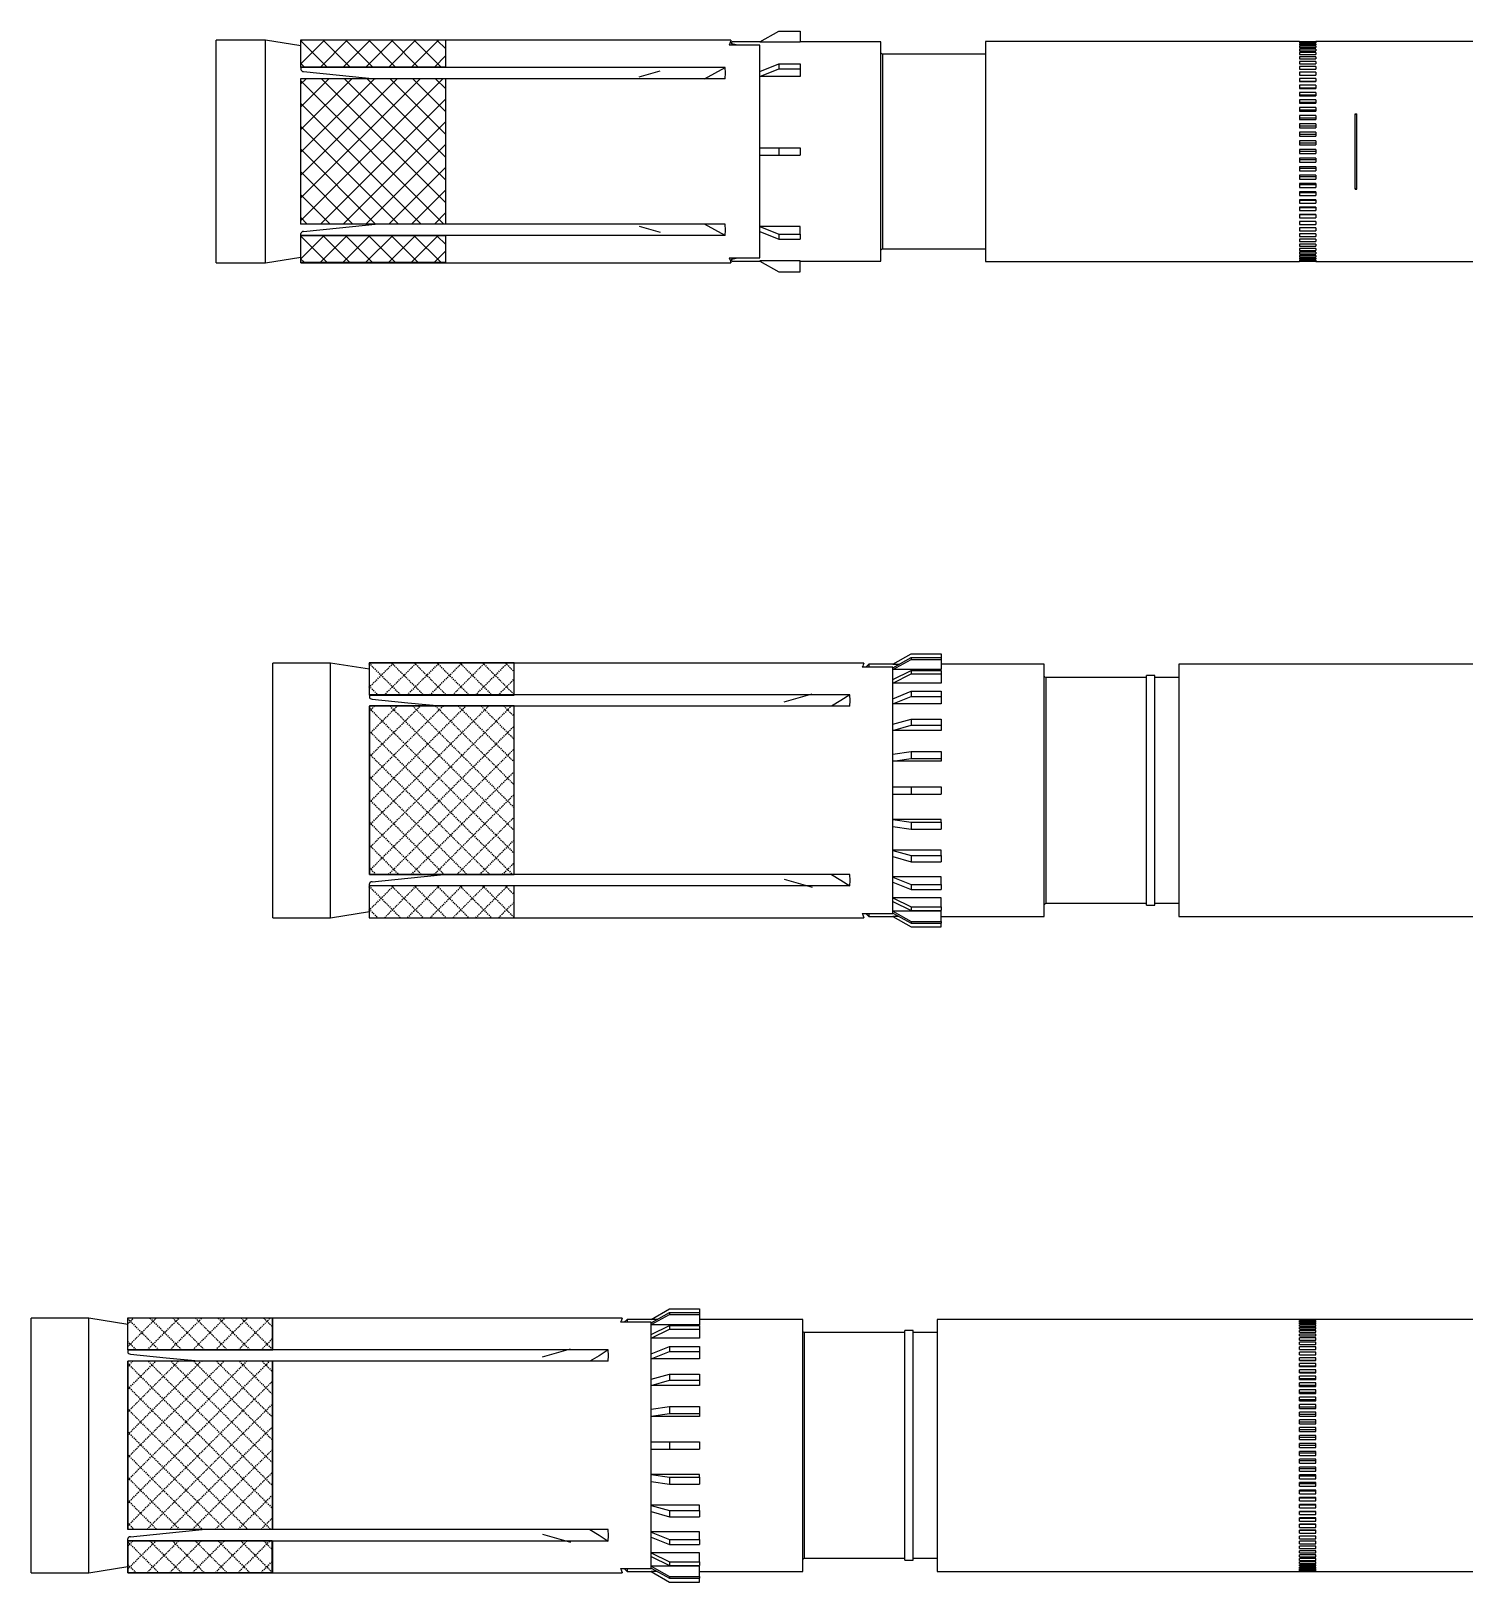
# Model space of a CAD drawing. Header units: millimetres. Extents: x 296 to 4896, y 152 to 3333.
# Drawn here: x 2071.2 to 2249.3, y 1318.7 to 1511.2 of the extents above; entities that cross this region are included whole.
import ezdxf

# ---------------------------------------------------------------- set-up
doc = ezdxf.new("R2010")
doc.units = ezdxf.units.MM
doc.linetypes.add('DASHED', pattern=[0.25, 0.15625, -0.09375])
doc.layers.add('1', color=1, linetype='DASHED')
doc.layers.add('160', color=7, linetype='Continuous')

# ---------------------------------------------------------------- blocks, each defined once
blk = doc.blocks.new('*X159')
at = {"layer": '160', "color": 0, "linetype": 'ByBlock'}
for p, q in [((151.16, 193.88), (154.13, 196.83)), ((151.16, 196.7), (151.3, 196.83)), ((151.16, 196.81), (154.47, 193.5)), ((153.62, 193.5), (156.96, 196.83)), ((153.97, 196.83), (157.3, 193.5)), ((156.45, 193.5), (159.79, 196.83)), ((156.8, 196.83), (160.12, 193.5)), ((159.28, 193.5), (162.62, 196.83)), ((159.62, 196.83), (162.95, 193.5)), ((162.11, 193.5), (165.45, 196.83)), ((162.45, 196.83), (165.78, 193.5)), ((164.94, 193.5), (168.28, 196.83)), ((165.28, 196.83), (168.61, 193.5)), ((168.1, 196.83), (169.18, 195.75)), ((167.77, 193.5), (169.18, 194.92)), ((151.16, 193.98), (151.64, 193.5))]:
    blk.add_line(p, q, dxfattribs=at)
blk = doc.blocks.new('*X160')
at = {"layer": '160', "color": 0, "linetype": 'ByBlock'}
for p, q in [((151.16, 174.4), (168.83, 192.04)), ((151.16, 177.23), (166, 192.04)), ((151.16, 180.05), (163.17, 192.04)), ((151.16, 182.88), (160.34, 192.04)), ((151.16, 185.71), (157.51, 192.04)), ((151.16, 188.53), (154.68, 192.04)), ((151.16, 191.36), (151.85, 192.04)), ((151.16, 191.84), (168.96, 174.02)), ((153.78, 192.04), (169.18, 176.63)), ((156.61, 192.04), (169.18, 179.46)), ((159.44, 192.04), (169.18, 182.29)), ((162.27, 192.04), (169.18, 185.12)), ((165.09, 192.04), (169.18, 187.95)), ((167.92, 192.04), (169.18, 190.78)), ((151.16, 189.01), (166.13, 174.02)), ((153.62, 174.02), (169.18, 189.57)), ((156.45, 174.02), (169.18, 186.75)), ((151.16, 186.18), (163.3, 174.02)), ((151.16, 183.35), (160.48, 174.02)), ((159.28, 174.02), (169.18, 183.92)), ((162.11, 174.02), (169.18, 181.09)), ((151.16, 180.52), (157.65, 174.02)), ((151.16, 177.69), (154.82, 174.02)), ((164.94, 174.02), (169.18, 178.26)), ((167.77, 174.02), (169.18, 175.44)), ((151.16, 174.86), (152, 174.02))]:
    blk.add_line(p, q, dxfattribs=at)
blk = doc.blocks.new('*X161')
at = {"layer": '160', "color": 0, "linetype": 'ByBlock'}
for p, q in [((151.16, 169.66), (154.07, 172.57)), ((151.16, 172.49), (151.24, 172.57)), ((151.16, 172.54), (154.42, 169.29)), ((153.62, 169.29), (156.9, 172.57)), ((153.97, 172.57), (157.25, 169.29)), ((156.45, 169.29), (159.73, 172.57)), ((156.8, 172.57), (160.07, 169.29)), ((159.28, 169.29), (162.56, 172.57)), ((159.62, 172.57), (162.9, 169.29)), ((162.11, 169.29), (165.39, 172.57)), ((162.45, 172.57), (165.73, 169.29)), ((164.94, 169.29), (168.22, 172.57)), ((165.28, 172.57), (168.56, 169.29)), ((168.1, 172.57), (169.18, 171.49)), ((151.16, 169.71), (151.59, 169.29)), ((167.77, 169.29), (169.18, 170.7))]:
    blk.add_line(p, q, dxfattribs=at)
blk = doc.blocks.new('HSL-3-B M20-60')
at = {"layer": '1', "color": 3, "linetype": 'Continuous'}
for p, q in [((-194.39, 13.8), (-200.5, 13.8)), ((-200.5, -13.8), (-200.5, 13.8)), ((-190, 13.1), (-194.39, 13.8)), ((-194.39, -13.8), (-194.39, 13.8)), ((-171.99, 13.8), (-190, 13.8)), ((-190, 10.44), (-190, 13.8)), ((-136.6, 13.8), (-172.01, 13.8)), ((-133, 13.6), (-136.5, 13.6)), ((-136.5, 13.37), (-136.5, 13.6)), ((-133, 13.6), (-130.66, 14.95)), ((-133, 13.6), (-133, 13.59)), ((-128, 13.59), (-133, 13.59)), ((-130.66, 14.95), (-128, 14.95)), ((-128, 14.95), (-128, 13.59)), ((-118, 13.6), (-128, 13.6)), ((-118, -13.6), (-118, 13.6)), ((-66, 13.65), (-105, 13.65)), ((-105, 13.65), (-105, -13.65)), ((-66, 13.65), (-64, 13.65)), ((-66, 13.63), (-66, 13.59)), ((-64, 13.63), (-66, 13.63)), ((-66, 13.59), (-64, 13.59)), ((-66, 13.52), (-66, 13.44)), ((-64, 13.52), (-66, 13.52)), ((-4, 13.65), (-64, 13.65)), ((-64, 13.63), (-64, 13.59)), ((-64, 13.52), (-64, 13.44)), ((-133, 13.21), (-136.81, 13.21)), ((-136.5, 13.37), (-136.5, 13.21)), ((-133, -13.21), (-133, 13.21)), ((-105, 12.1), (-117.8, 12.1)), ((-66, 13.44), (-64, 13.44)), ((-66, 13.33), (-66, 13.21)), ((-64, 13.33), (-66, 13.33)), ((-66, 13.21), (-64, 13.21)), ((-64, 13.06), (-66, 13.06)), ((-66, 13.06), (-66, 12.9)), ((-66, 12.9), (-64, 12.9)), ((-64, 12.7), (-66, 12.7)), ((-66, 12.7), (-66, 12.51)), ((-66, 12.51), (-64, 12.51)), ((-64, 12.27), (-66, 12.27)), ((-66, 12.27), (-66, 12.05)), ((-66, 12.05), (-64, 12.05)), ((-64, 11.77), (-66, 11.77)), ((-66, 11.77), (-66, 11.51)), ((-64, 13.33), (-64, 13.21)), ((-64, 13.06), (-64, 12.9)), ((-64, 12.7), (-64, 12.51)), ((-64, 12.27), (-64, 12.05)), ((-64, 11.77), (-64, 11.51)), ((-190, 10.44), (-190, 10.19)), ((-172, 10.44), (-190, 10.44)), ((-137.34, 10.44), (-172, 10.44)), ((-133, 9.93), (-130.66, 10.89)), ((-133, 9.3), (-130.66, 10.25)), ((-130.66, 10.89), (-128, 10.89)), ((-130.66, 10.89), (-130.66, 10.25)), ((-130.66, 10.25), (-128, 10.25)), ((-128, 10.89), (-128, 10.25)), ((-128, 10.25), (-128, 9.29)), ((-66, 11.51), (-64, 11.51)), ((-64, 11.19), (-66, 11.19)), ((-66, 11.19), (-66, 10.9)), ((-66, 10.9), (-64, 10.9)), ((-66, 10.54), (-66, 10.22)), ((-64, 10.54), (-66, 10.54)), ((-66, 10.22), (-64, 10.22)), ((-66, 9.83), (-66, 9.48)), ((-64, 9.83), (-66, 9.83)), ((-64, 11.19), (-64, 10.9)), ((-64, 10.54), (-64, 10.22)), ((-64, 9.83), (-64, 9.48)), ((-172, 9.03), (-190, 9.03)), ((-190, -9.03), (-190, 9.03)), ((-137.34, 9.03), (-172, 9.03)), ((-128, 9.29), (-133, 9.29)), ((-66, 9.48), (-64, 9.48)), ((-66, 9.05), (-66, 8.68)), ((-64, 9.05), (-66, 9.05)), ((-64, 8.7), (-66, 8.7)), ((-66, 8.68), (-64, 8.68)), ((-66, 8.22), (-66, 7.82)), ((-64, 8.22), (-66, 8.22)), ((-64, 7.88), (-66, 7.88)), ((-66, 7.82), (-64, 7.82)), ((-64, 9.05), (-64, 8.68)), ((-64, 8.22), (-64, 7.82)), ((-64, 7.34), (-66, 7.34)), ((-66, 7.34), (-66, 6.92)), ((-64, 7), (-66, 7)), ((-66, 6.92), (-64, 6.92)), ((-66, 6.42), (-66, 5.98)), ((-64, 6.42), (-66, 6.42)), ((-64, 6.08), (-66, 6.08)), ((-66, 5.98), (-64, 5.98)), ((-64, 7.34), (-64, 6.92)), ((-64, 6.42), (-64, 5.98)), ((-66, 5.45), (-66, 4.99)), ((-64, 5.45), (-66, 5.45)), ((-64, 5.13), (-66, 5.13)), ((-66, 4.99), (-64, 4.99)), ((-66, 4.45), (-66, 3.98)), ((-64, 4.45), (-66, 4.45)), ((-64, 4.14), (-66, 4.14)), ((-66, 3.98), (-64, 3.98)), ((-64, 5.45), (-64, 4.99)), ((-64, 4.45), (-64, 3.98)), ((-59.1, -4.67), (-59.1, 4.67)), ((-59.1, 4.67), (-58.9, 4.67)), ((-58.9, -4.67), (-58.9, 4.67)), ((-64, 3.43), (-66, 3.43)), ((-66, 3.43), (-66, 2.95)), ((-64, 3.13), (-66, 3.13)), ((-66, 2.95), (-64, 2.95)), ((-64, 2.38), (-66, 2.38)), ((-66, 2.38), (-66, 1.89)), ((-64, 2.1), (-66, 2.1)), ((-64, 3.43), (-64, 2.95)), ((-64, 2.38), (-64, 1.89)), ((-133, 0.45), (-130.66, 0.45)), ((-130.66, 0.45), (-128, 0.45)), ((-130.66, 0.45), (-130.66, -0.45)), ((-128, 0.45), (-128, -0.45)), ((-66, 1.89), (-64, 1.89)), ((-66, 1.32), (-66, 0.82)), ((-64, 1.32), (-66, 1.32)), ((-64, 1.05), (-66, 1.05)), ((-66, 0.82), (-64, 0.82)), ((-66, 0.25), (-66, -0.25)), ((-64, 0.25), (-66, 0.25)), ((-64, 0), (-66, 0)), ((-64, 1.32), (-64, 0.82)), ((-64, 0.25), (-64, -0.25)), ((-133, -0.45), (-130.66, -0.45)), ((-130.66, -0.45), (-128, -0.45)), ((-66, -0.25), (-64, -0.25)), ((-66, -0.82), (-66, -1.32)), ((-64, -0.82), (-66, -0.82)), ((-64, -1.05), (-66, -1.05)), ((-66, -1.32), (-64, -1.32)), ((-66, -1.89), (-66, -2.38)), ((-64, -1.89), (-66, -1.89)), ((-64, -0.82), (-64, -1.32)), ((-64, -1.89), (-64, -2.38)), ((-64, -2.1), (-66, -2.1)), ((-66, -2.38), (-64, -2.38)), ((-64, -2.95), (-66, -2.95)), ((-66, -2.95), (-66, -3.43)), ((-64, -3.13), (-66, -3.13)), ((-66, -3.43), (-64, -3.43)), ((-64, -2.95), (-64, -3.43)), ((-66, -3.98), (-66, -4.45)), ((-64, -3.98), (-66, -3.98)), ((-64, -4.14), (-66, -4.14)), ((-66, -4.45), (-64, -4.45)), ((-64, -4.99), (-66, -4.99)), ((-66, -4.99), (-66, -5.45)), ((-64, -5.13), (-66, -5.13)), ((-66, -5.45), (-64, -5.45)), ((-64, -3.98), (-64, -4.45)), ((-64, -4.99), (-64, -5.45)), ((-59.1, -4.67), (-58.9, -4.67)), ((-64, -5.98), (-66, -5.98)), ((-66, -5.98), (-66, -6.42)), ((-64, -6.08), (-66, -6.08)), ((-66, -6.42), (-64, -6.42)), ((-66, -6.92), (-66, -7.34)), ((-64, -6.92), (-66, -6.92)), ((-64, -7), (-66, -7)), ((-66, -7.34), (-64, -7.34)), ((-64, -5.98), (-64, -6.42)), ((-64, -6.92), (-64, -7.34)), ((-172, -9.03), (-190, -9.03)), ((-137.34, -9.03), (-172, -9.03)), ((-128, -9.29), (-133, -9.29)), ((-133, -9.3), (-130.66, -10.25)), ((-128, -10.25), (-128, -9.29)), ((-64, -7.82), (-66, -7.82)), ((-66, -7.82), (-66, -8.22)), ((-64, -7.88), (-66, -7.88)), ((-66, -8.22), (-64, -8.22)), ((-66, -8.68), (-66, -9.05)), ((-64, -8.68), (-66, -8.68)), ((-64, -8.7), (-66, -8.7)), ((-66, -9.05), (-64, -9.05)), ((-64, -9.48), (-66, -9.48)), ((-66, -9.48), (-66, -9.83)), ((-64, -7.82), (-64, -8.22)), ((-64, -8.68), (-64, -9.05)), ((-64, -9.48), (-64, -9.83)), ((-190, -10.44), (-190, -10.19)), ((-172, -10.44), (-190, -10.44)), ((-190, -13.8), (-190, -10.44)), ((-137.34, -10.44), (-172, -10.44)), ((-133, -9.93), (-130.66, -10.89)), ((-130.66, -10.25), (-130.66, -10.89)), ((-130.66, -10.25), (-128, -10.25)), ((-130.66, -10.89), (-128, -10.89)), ((-128, -10.25), (-128, -10.89)), ((-66, -9.83), (-64, -9.83)), ((-66, -10.22), (-66, -10.54)), ((-64, -10.22), (-66, -10.22)), ((-66, -10.54), (-64, -10.54)), ((-64, -10.9), (-66, -10.9)), ((-66, -10.9), (-66, -11.19)), ((-66, -11.19), (-64, -11.19)), ((-64, -11.51), (-66, -11.51)), ((-66, -11.51), (-66, -11.77)), ((-64, -10.22), (-64, -10.54)), ((-64, -10.9), (-64, -11.19)), ((-64, -11.51), (-64, -11.77)), ((-194.39, -13.8), (-190, -13.1)), ((-136.81, -13.21), (-133, -13.21)), ((-136.5, -13.21), (-136.5, -13.37)), ((-136.5, -13.6), (-136.5, -13.37)), ((-117.8, -12.1), (-105, -12.1)), ((-66, -11.77), (-64, -11.77)), ((-66, -12.05), (-66, -12.27)), ((-64, -12.05), (-66, -12.05)), ((-66, -12.27), (-64, -12.27)), ((-66, -12.51), (-66, -12.7)), ((-64, -12.51), (-66, -12.51)), ((-66, -12.7), (-64, -12.7)), ((-66, -12.9), (-66, -13.06)), ((-64, -12.9), (-66, -12.9)), ((-66, -13.06), (-64, -13.06)), ((-64, -13.21), (-66, -13.21)), ((-66, -13.21), (-66, -13.33)), ((-66, -13.33), (-64, -13.33)), ((-66, -13.44), (-66, -13.52)), ((-64, -13.44), (-66, -13.44)), ((-64, -12.05), (-64, -12.27)), ((-64, -12.51), (-64, -12.7)), ((-64, -12.9), (-64, -13.06)), ((-64, -13.21), (-64, -13.33)), ((-64, -13.44), (-64, -13.52)), ((-200.5, -13.8), (-194.39, -13.8)), ((-190, -13.8), (-171.99, -13.8)), ((-172.01, -13.8), (-136.6, -13.8)), ((-136.5, -13.6), (-133, -13.6)), ((-133, -13.6), (-133, -13.59)), ((-128, -13.59), (-133, -13.59)), ((-133, -13.6), (-130.66, -14.95)), ((-130.66, -14.95), (-128, -14.95)), ((-128, -14.95), (-128, -13.59)), ((-128, -13.6), (-118, -13.6)), ((-105, -13.65), (-66, -13.65)), ((-66, -13.52), (-64, -13.52)), ((-64, -13.59), (-66, -13.59)), ((-66, -13.59), (-66, -13.63)), ((-66, -13.63), (-64, -13.63)), ((-64, -13.65), (-66, -13.65)), ((-64, -13.59), (-64, -13.63)), ((-64, -13.65), (-4, -13.65))]:
    blk.add_line(p, q, dxfattribs=at)
at = {"layer": '1', "color": 1, "linetype": 'Continuous'}
for p, q in [((-172, 10.44), (-172, 13.8)), ((-117.8, 12.1), (-117.8, -12.1)), ((-172, -9.03), (-172, 9.03)), ((-172, -13.8), (-172, -10.44))]:
    blk.add_line(p, q, dxfattribs=at)
at = {"layer": '1', "color": 30, "linetype": 'Continuous'}
for p, q in [((-148, 9.25), (-145.4, 10)), ((-148, -9.25), (-145.4, -10))]:
    blk.add_line(p, q, dxfattribs=at)
at = {"layer": '1', "color": 3, "linetype": 'Continuous'}
for points in [[(-136.6, 13.8, 0), (-136.61, 13.78, 0), (-136.62, 13.73, 0), (-136.65, 13.65, 0), (-136.7, 13.54, 0), (-136.75, 13.39, 0), (-136.81, 13.21, 0)], [(-66, 13.65, 0), (-66, 13.65, 0), (-66, 13.65, 0)], [(-64, 13.65, 0), (-64, 13.65, 0), (-64, 13.65, 0)], [(-135.76, 13.21, 0), (-136.13, 13.29, 0), (-136.5, 13.37, 0)], [(-190, 10.19, 0), (-189.97, 10.09, 0), (-189.9, 10.01, 0), (-189.79, 9.94, 0), (-189.66, 9.91, 0)], [(-189.66, 9.91, 0), (-185.22, 9.47, 0), (-180.78, 9.03, 0)], [(-139.9, 9.03, 0), (-138.61, 9.72, 0), (-137.34, 10.44, 0)], [(-137.34, 9.03, 0), (-137.3, 9.76, 0), (-137.34, 10.44, 0)], [(-59.1, 4.67, 0), (-59.1, 4.67, 0), (-59.1, 4.66, 0), (-59.1, 4.66, 0), (-59.09, 4.66, 0), (-59.09, 4.65, 0), (-59.08, 4.65, 0), (-59.08, 4.65, 0), (-59.07, 4.64, 0), (-59.06, 4.64, 0), (-59.06, 4.64, 0), (-59.05, 4.64, 0), (-59.04, 4.64, 0), (-59.03, 4.64, 0), (-59.02, 4.64, 0), (-59.01, 4.63, 0), (-59, 4.63, 0), (-58.99, 4.63, 0), (-58.98, 4.64, 0), (-58.97, 4.64, 0), (-58.96, 4.64, 0), (-58.95, 4.64, 0), (-58.94, 4.64, 0), (-58.94, 4.64, 0), (-58.93, 4.64, 0), (-58.92, 4.65, 0), (-58.92, 4.65, 0), (-58.91, 4.65, 0), (-58.91, 4.66, 0), (-58.9, 4.66, 0), (-58.9, 4.66, 0), (-58.9, 4.67, 0), (-58.9, 4.67, 0)], [(-58.9, -4.67, 0), (-58.9, -4.67, 0), (-58.9, -4.66, 0), (-58.9, -4.66, 0), (-58.91, -4.66, 0), (-58.91, -4.65, 0), (-58.92, -4.65, 0), (-58.92, -4.65, 0), (-58.93, -4.64, 0), (-58.94, -4.64, 0), (-58.94, -4.64, 0), (-58.95, -4.64, 0), (-58.96, -4.64, 0), (-58.97, -4.64, 0), (-58.98, -4.64, 0), (-58.99, -4.63, 0), (-59, -4.63, 0), (-59.01, -4.63, 0), (-59.02, -4.64, 0), (-59.03, -4.64, 0), (-59.04, -4.64, 0), (-59.05, -4.64, 0), (-59.06, -4.64, 0), (-59.06, -4.64, 0), (-59.07, -4.64, 0), (-59.08, -4.65, 0), (-59.08, -4.65, 0), (-59.09, -4.65, 0), (-59.09, -4.66, 0), (-59.1, -4.66, 0), (-59.1, -4.66, 0), (-59.1, -4.67, 0), (-59.1, -4.67, 0)], [(-189.66, -9.91, 0), (-185.22, -9.47, 0), (-180.78, -9.03, 0)], [(-137.34, -10.44, 0), (-138.61, -9.72, 0), (-139.9, -9.03, 0)], [(-137.34, -10.44, 0), (-137.3, -9.76, 0), (-137.34, -9.03, 0)], [(-189.66, -9.91, 0), (-189.79, -9.94, 0), (-189.9, -10.01, 0), (-189.97, -10.09, 0), (-190, -10.19, 0)], [(-136.81, -13.21, 0), (-136.72, -13.47, 0), (-136.65, -13.65, 0), (-136.61, -13.76, 0), (-136.6, -13.8, 0)], [(-136.5, -13.37, 0), (-136.13, -13.29, 0), (-135.76, -13.21, 0)], [(-66, -13.65, 0), (-66, -13.65, 0), (-66, -13.65, 0)], [(-64, -13.65, 0), (-64, -13.65, 0), (-64, -13.65, 0)]]:
    blk.add_polyline3d(points, dxfattribs=at)
at = {"layer": '1', "color": 3, "linetype": 'Continuous', "extrusion": (0, 0, -1)}
for centre, start, end in [((117.8, 12.3), 270, 0), ((117.8, -12.3), 0, 90)]:
    blk.add_arc(centre, 0.2, start, end, dxfattribs=at)
at = {"layer": '160', "color": 6, "linetype": 'Continuous'}
for p, q in [((-172.02, 13.82), (-190.04, 13.82)), ((-190.04, 13.82), (-190.04, 10.49)), ((-172.02, 10.49), (-172.02, 13.82)), ((-190.04, 10.49), (-172.02, 10.49)), ((-172.02, 9.03), (-190.04, 9.03)), ((-190.04, 9.03), (-190.04, -8.99)), ((-172.02, -8.99), (-172.02, 9.03)), ((-190.04, -8.99), (-172.02, -8.99)), ((-172.02, -10.45), (-190.04, -10.45)), ((-190.04, -10.45), (-190.04, -13.73)), ((-172.02, -13.73), (-172.02, -10.45)), ((-190.04, -13.73), (-172.02, -13.73))]:
    blk.add_line(p, q, dxfattribs=at)
at = {"layer": '160', "color": 2}
for name in ['*X159', '*X160', '*X161']:
    blk.add_blockref(name, (-341.2, -183.02), dxfattribs=at)
blk = doc.blocks.new('*X162')
at = {"layer": '1', "color": 0, "linetype": 'ByBlock'}
for p, q in [((148.75, 199.33), (149.01, 199.58)), ((148.75, 196.5), (151.84, 199.58)), ((148.75, 199.53), (152.72, 195.56)), ((150.64, 195.56), (154.67, 199.58)), ((151.53, 199.58), (155.55, 195.56)), ((153.47, 195.56), (157.5, 199.58)), ((154.36, 199.58), (158.37, 195.56)), ((156.3, 195.56), (160.33, 199.58)), ((157.18, 199.58), (161.2, 195.56)), ((159.13, 195.56), (163.16, 199.58)), ((160.01, 199.58), (164.03, 195.56)), ((161.96, 195.56), (165.99, 199.58)), ((162.84, 199.58), (166.76, 195.65)), ((165.66, 199.58), (166.76, 198.48)), ((148.75, 196.7), (149.89, 195.56)), ((164.79, 195.56), (166.76, 197.52))]:
    blk.add_line(p, q, dxfattribs=at)
blk = doc.blocks.new('*X163')
at = {"layer": '1', "color": 0, "linetype": 'ByBlock'}
for p, q in [((148.8, 193.55), (149.47, 194.22)), ((148.8, 190.72), (152.3, 194.22)), ((148.8, 187.89), (155.13, 194.22)), ((148.8, 185.07), (157.96, 194.22)), ((148.8, 182.24), (160.79, 194.22)), ((148.8, 179.41), (163.62, 194.22)), ((148.8, 176.59), (166.45, 194.22)), ((148.8, 193.93), (166.76, 175.95)), ((151.34, 194.22), (166.76, 178.78)), ((154.17, 194.22), (166.76, 181.61)), ((156.99, 194.22), (166.76, 184.44)), ((159.82, 194.22), (166.76, 187.27)), ((162.65, 194.22), (166.76, 190.1)), ((165.47, 194.22), (166.76, 192.93)), ((148.8, 173.76), (166.76, 191.7)), ((148.8, 191.1), (166.59, 173.29)), ((151.17, 173.29), (166.76, 188.87)), ((148.8, 188.27), (163.76, 173.29)), ((148.8, 185.44), (160.93, 173.29)), ((154, 173.29), (166.76, 186.04)), ((156.83, 173.29), (166.76, 183.21)), ((148.8, 182.61), (158.11, 173.29)), ((148.8, 179.78), (155.28, 173.29)), ((159.66, 173.29), (166.76, 180.39)), ((162.49, 173.29), (166.76, 177.56)), ((148.8, 176.95), (152.45, 173.29)), ((148.8, 174.12), (149.63, 173.29)), ((165.32, 173.29), (166.76, 174.73))]:
    blk.add_line(p, q, dxfattribs=at)
blk = doc.blocks.new('*X164')
at = {"layer": '1', "color": 0, "linetype": 'ByBlock'}
for p, q in [((148.75, 171.65), (149.01, 171.91)), ((148.75, 168.83), (151.84, 171.91)), ((148.75, 171.85), (152.67, 167.93)), ((150.69, 167.93), (154.67, 171.91)), ((151.53, 171.91), (155.5, 167.93)), ((153.52, 167.93), (157.5, 171.91)), ((154.36, 171.91), (158.33, 167.93)), ((156.35, 167.93), (160.33, 171.91)), ((157.18, 171.91), (161.15, 167.93)), ((159.18, 167.93), (163.16, 171.91)), ((160.01, 171.91), (163.98, 167.93)), ((162.01, 167.93), (165.99, 171.91)), ((162.84, 171.91), (166.76, 167.98)), ((165.66, 171.91), (166.76, 170.81)), ((164.84, 167.93), (166.76, 169.85)), ((148.75, 169.02), (149.85, 167.93))]:
    blk.add_line(p, q, dxfattribs=at)
blk = doc.blocks.new('HSL-3-B M24-30')
at = {"layer": '1', "color": 3, "linetype": 'Continuous'}
for p, q in [((-186.34, 15.8), (-193.5, 15.8)), ((-193.5, -15.8), (-193.5, 15.8)), ((-181.5, 15.03), (-186.34, 15.8)), ((-186.34, -15.8), (-186.34, 15.8)), ((-163.49, 15.8), (-181.5, 15.8)), ((-181.5, 11.86), (-181.5, 15.8)), ((-120.1, 15.8), (-163.51, 15.8)), ((-119.5, 15.65), (-119.86, 15.29)), ((-116.5, 15.65), (-119.5, 15.65)), ((-119.5, 15.65), (-119.5, 15.29)), ((-116.5, 15.65), (-114.25, 16.95)), ((-116.5, 15.23), (-114.25, 16.49)), ((-116.5, 15), (-114.25, 16.26)), ((-116.5, 15.65), (-116.5, 15.64)), ((-115.76, 15.64), (-116.5, 15.64)), ((-114.25, 16.95), (-110.5, 16.95)), ((-114.25, 16.49), (-114.25, 16.26)), ((-114.25, 16.49), (-110.5, 16.49)), ((-114.25, 16.26), (-110.5, 16.26)), ((-110.5, 16.95), (-110.5, 16.49)), ((-110.5, 16.49), (-110.5, 16.26)), ((-110.5, 16.26), (-110.5, 14.99)), ((-97.7, 15.65), (-110.5, 15.65)), ((-97.7, -15.65), (-97.7, 15.65)), ((-36, 15.65), (-81, 15.65)), ((-81, 15.65), (-81, -15.65)), ((-116.5, 15.29), (-120.32, 15.29)), ((-116.5, -15.29), (-116.5, 15.29)), ((-110.5, 14.99), (-116.5, 14.99)), ((-116.5, 13.78), (-114.25, 14.9)), ((-116.5, 13.33), (-114.25, 14.45)), ((-114.25, 14.9), (-110.5, 14.9)), ((-114.25, 14.9), (-114.25, 14.45)), ((-114.25, 14.45), (-110.5, 14.45)), ((-110.5, 14.9), (-110.5, 14.45)), ((-110.5, 14.45), (-110.5, 13.32)), ((-85, 14), (-97.5, 14)), ((-84, 14.25), (-85, 14.25)), ((-85, -14.25), (-85, 14.25)), ((-84, -14.25), (-84, 14.25)), ((-81, 14), (-84, 14)), ((-181.5, 11.86), (-181.5, 11.61)), ((-163.5, 11.86), (-181.5, 11.86)), ((-121.83, 11.86), (-163.5, 11.86)), ((-110.5, 13.32), (-116.5, 13.32)), ((-116.5, 11.38), (-114.25, 12.3)), ((-116.5, 10.75), (-114.25, 11.67)), ((-114.25, 12.3), (-114.25, 11.67)), ((-114.25, 12.3), (-110.5, 12.3)), ((-114.25, 11.67), (-110.5, 11.67)), ((-110.5, 12.3), (-110.5, 11.67)), ((-110.5, 11.67), (-110.5, 10.74)), ((-181.5, -10.44), (-181.5, 10.44)), ((-163.5, 10.44), (-181.5, 10.44)), ((-121.83, 10.44), (-163.5, 10.44)), ((-110.5, 10.74), (-116.5, 10.74)), ((-116.5, 8.21), (-114.25, 8.86)), ((-116.5, 7.44), (-114.25, 8.09)), ((-114.25, 8.86), (-110.5, 8.86)), ((-114.25, 8.86), (-114.25, 8.09)), ((-114.25, 8.09), (-110.5, 8.09)), ((-110.5, 8.86), (-110.5, 8.09)), ((-110.5, 8.09), (-110.5, 7.43)), ((-110.5, 7.43), (-116.5, 7.43)), ((-116.5, 4.49), (-114.25, 4.82)), ((-116.5, 3.62), (-114.25, 3.95)), ((-114.25, 4.82), (-114.25, 3.95)), ((-114.25, 4.82), (-110.5, 4.82)), ((-114.25, 3.95), (-110.5, 3.95)), ((-110.5, 4.82), (-110.5, 3.95)), ((-110.5, 3.95), (-110.5, 3.61)), ((-110.5, 3.61), (-116.5, 3.61)), ((-116.5, 0.45), (-114.25, 0.45)), ((-114.25, 0.45), (-114.25, -0.45)), ((-114.25, 0.45), (-110.5, 0.45)), ((-110.5, 0.45), (-110.5, -0.45)), ((-116.5, -0.45), (-114.25, -0.45)), ((-114.25, -0.45), (-110.5, -0.45)), ((-110.5, -3.61), (-116.5, -3.61)), ((-116.5, -3.62), (-114.25, -3.95)), ((-110.5, -3.95), (-110.5, -3.61)), ((-116.5, -4.49), (-114.25, -4.82)), ((-114.25, -3.95), (-114.25, -4.82)), ((-114.25, -3.95), (-110.5, -3.95)), ((-114.25, -4.82), (-110.5, -4.82)), ((-110.5, -3.95), (-110.5, -4.82)), ((-110.5, -7.43), (-116.5, -7.43)), ((-116.5, -7.44), (-114.25, -8.09)), ((-110.5, -8.09), (-110.5, -7.43)), ((-116.5, -8.21), (-114.25, -8.86)), ((-114.25, -8.09), (-114.25, -8.86)), ((-114.25, -8.09), (-110.5, -8.09)), ((-114.25, -8.86), (-110.5, -8.86)), ((-110.5, -8.09), (-110.5, -8.86)), ((-163.5, -10.44), (-181.5, -10.44)), ((-121.83, -10.44), (-163.5, -10.44)), ((-110.5, -10.74), (-116.5, -10.74)), ((-116.5, -10.75), (-114.25, -11.67)), ((-116.5, -11.38), (-114.25, -12.3)), ((-110.5, -11.67), (-110.5, -10.74)), ((-181.5, -11.86), (-181.5, -11.61)), ((-181.5, -15.8), (-181.5, -11.86)), ((-163.5, -11.86), (-181.5, -11.86)), ((-121.83, -11.86), (-163.5, -11.86)), ((-110.5, -13.32), (-116.5, -13.32)), ((-116.5, -13.33), (-114.25, -14.45)), ((-114.25, -11.67), (-114.25, -12.3)), ((-114.25, -11.67), (-110.5, -11.67)), ((-114.25, -12.3), (-110.5, -12.3)), ((-110.5, -11.67), (-110.5, -12.3)), ((-110.5, -14.45), (-110.5, -13.32)), ((-186.34, -15.8), (-181.5, -15.03)), ((-120.32, -15.29), (-116.5, -15.29)), ((-119.86, -15.29), (-119.5, -15.65)), ((-119.5, -15.29), (-119.5, -15.65)), ((-116.5, -13.78), (-114.25, -14.9)), ((-110.5, -14.99), (-116.5, -14.99)), ((-116.5, -15), (-114.25, -16.26)), ((-116.5, -15.23), (-114.25, -16.49)), ((-114.25, -14.45), (-110.5, -14.45)), ((-114.25, -14.45), (-114.25, -14.9)), ((-114.25, -14.9), (-110.5, -14.9)), ((-110.5, -14.45), (-110.5, -14.9)), ((-110.5, -16.26), (-110.5, -14.99)), ((-97.5, -14), (-85, -14)), ((-85, -14.25), (-84, -14.25)), ((-84, -14), (-81, -14)), ((-193.5, -15.8), (-186.34, -15.8)), ((-181.5, -15.8), (-163.49, -15.8)), ((-163.51, -15.8), (-120.1, -15.8)), ((-119.5, -15.65), (-116.5, -15.65)), ((-116.5, -15.65), (-116.5, -15.64)), ((-115.76, -15.64), (-116.5, -15.64)), ((-116.5, -15.65), (-114.25, -16.95)), ((-114.25, -16.26), (-114.25, -16.49)), ((-114.25, -16.26), (-110.5, -16.26)), ((-114.25, -16.49), (-110.5, -16.49)), ((-114.25, -16.95), (-110.5, -16.95)), ((-110.5, -15.65), (-97.7, -15.65)), ((-110.5, -16.26), (-110.5, -16.49)), ((-110.5, -16.95), (-110.5, -16.49)), ((-81, -15.65), (-36, -15.65))]:
    blk.add_line(p, q, dxfattribs=at)
at = {"layer": '1', "color": 1, "linetype": 'Continuous'}
for p, q in [((-163.5, 11.86), (-163.5, 15.8)), ((-97.5, 14), (-97.5, -14)), ((-163.5, -10.44), (-163.5, 10.44)), ((-163.5, -15.8), (-163.5, -11.86))]:
    blk.add_line(p, q, dxfattribs=at)
at = {"layer": '1', "color": 30, "linetype": 'Continuous'}
for p, q in [((-130, 11), (-126.54, 12)), ((-130, -11), (-126.54, -12))]:
    blk.add_line(p, q, dxfattribs=at)
at = {"layer": '1', "color": 3, "linetype": 'Continuous'}
for points in [[(-120.1, 15.8, 0), (-120.11, 15.79, 0), (-120.12, 15.74, 0), (-120.16, 15.67, 0), (-120.2, 15.57, 0), (-120.25, 15.44, 0), (-120.32, 15.29, 0)], [(-181.5, 11.61, 0), (-181.47, 11.51, 0), (-181.4, 11.42, 0), (-181.29, 11.36, 0), (-181.16, 11.33, 0)], [(-121.83, 11.86, 0), (-122.97, 11.14, 0), (-124.13, 10.44, 0)], [(-121.83, 10.44, 0), (-121.8, 11.17, 0), (-121.83, 11.86, 0)], [(-181.16, 11.33, 0), (-176.71, 10.89, 0), (-172.27, 10.44, 0)], [(-181.16, -11.33, 0), (-181.29, -11.36, 0), (-181.4, -11.42, 0), (-181.47, -11.51, 0), (-181.5, -11.61, 0)], [(-181.16, -11.33, 0), (-176.71, -10.89, 0), (-172.27, -10.44, 0)], [(-124.13, -10.44, 0), (-122.97, -11.14, 0), (-121.83, -11.86, 0)], [(-121.83, -11.86, 0), (-121.8, -11.17, 0), (-121.83, -10.44, 0)], [(-120.32, -15.29, 0), (-120.25, -15.44, 0), (-120.2, -15.57, 0), (-120.16, -15.67, 0), (-120.13, -15.74, 0), (-120.11, -15.79, 0), (-120.1, -15.8, 0)]]:
    blk.add_polyline3d(points, dxfattribs=at)
at = {"layer": '1', "color": 3, "linetype": 'Continuous', "extrusion": (0, 0, -1)}
for centre, start, end in [((97.5, 14.2), 270, 0), ((97.5, -14.2), 0, 90)]:
    blk.add_arc(centre, 0.2, start, end, dxfattribs=at)
at = {"layer": '160', "color": 6, "linetype": 'Continuous'}
for p, q in [((-163.54, 15.85), (-181.54, 15.85)), ((-181.54, 15.85), (-181.54, 11.83)), ((-163.54, 11.83), (-163.54, 15.85)), ((-181.54, 11.83), (-163.54, 11.83)), ((-163.54, 10.49), (-181.49, 10.49)), ((-181.49, 10.49), (-181.49, -10.44)), ((-163.54, -10.44), (-163.54, 10.49)), ((-181.49, -10.44), (-163.54, -10.44)), ((-163.54, -11.83), (-181.54, -11.83)), ((-181.54, -11.83), (-181.54, -15.8)), ((-163.54, -15.8), (-163.54, -11.83)), ((-181.54, -15.8), (-163.54, -15.8))]:
    blk.add_line(p, q, dxfattribs=at)
at = {"layer": '1', "color": 2}
for name in ['*X162', '*X163', '*X164']:
    blk.add_blockref(name, (-330.3, -183.73), dxfattribs=at)
blk = doc.blocks.new('*X165')
at = {"layer": '1', "color": 0, "linetype": 'ByBlock'}
for p, q in [((137.16, 169.92), (154.76, 187.5)), ((137.16, 172.75), (151.93, 187.5)), ((137.16, 175.57), (149.1, 187.5)), ((137.16, 178.4), (146.27, 187.5)), ((137.16, 181.23), (143.44, 187.5)), ((137.16, 184.05), (140.61, 187.5)), ((137.16, 186.88), (137.78, 187.5)), ((137.16, 187.21), (155.11, 169.24)), ((139.69, 187.5), (155.11, 172.07)), ((142.52, 187.5), (155.11, 174.9)), ((145.34, 187.5), (155.11, 177.73)), ((148.17, 187.5), (155.11, 180.56)), ((151, 187.5), (155.11, 183.39)), ((153.83, 187.5), (155.11, 186.22)), ((137.16, 167.09), (155.11, 185.02)), ((137.16, 184.38), (154.87, 166.65)), ((137.16, 181.55), (152.04, 166.65)), ((139.54, 166.65), (155.11, 182.2)), ((142.37, 166.65), (155.11, 179.37)), ((137.16, 178.72), (149.21, 166.65)), ((137.16, 175.89), (146.39, 166.65)), ((145.2, 166.65), (155.11, 176.54)), ((148.03, 166.65), (155.11, 173.72)), ((137.16, 173.06), (143.56, 166.65)), ((137.16, 170.23), (140.73, 166.65)), ((150.86, 166.65), (155.11, 170.89)), ((153.69, 166.65), (155.11, 168.06)), ((137.16, 167.4), (137.9, 166.65))]:
    blk.add_line(p, q, dxfattribs=at)
blk = doc.blocks.new('*X166')
at = {"layer": '1', "color": 0, "linetype": 'ByBlock'}
for p, q in [((137.16, 161.73), (140.65, 165.21)), ((137.16, 164.55), (137.82, 165.21)), ((137.16, 165.09), (140.98, 161.27)), ((139.54, 161.27), (143.48, 165.21)), ((139.87, 165.21), (143.81, 161.27)), ((142.36, 161.27), (146.31, 165.21)), ((142.7, 165.21), (146.63, 161.27)), ((145.19, 161.27), (149.14, 165.21)), ((145.52, 165.21), (149.46, 161.27)), ((148.02, 161.27), (151.97, 165.21)), ((148.35, 165.21), (152.29, 161.27)), ((150.85, 161.27), (154.8, 165.21)), ((151.18, 165.21), (155.1, 161.28)), ((154.01, 165.21), (155.1, 164.11)), ((137.16, 162.26), (138.15, 161.27)), ((153.68, 161.27), (155.1, 162.68))]:
    blk.add_line(p, q, dxfattribs=at)
blk = doc.blocks.new('*X167')
at = {"layer": '1', "color": 0, "linetype": 'ByBlock'}
for p, q in [((137.12, 189.29), (140.69, 192.86)), ((137.12, 192.12), (137.86, 192.86)), ((137.12, 192.81), (141.02, 188.91)), ((139.57, 188.91), (143.52, 192.86)), ((139.9, 192.86), (143.85, 188.91)), ((142.4, 188.91), (146.35, 192.86)), ((142.73, 192.86), (146.68, 188.91)), ((145.22, 188.91), (149.18, 192.86)), ((145.55, 192.86), (149.5, 188.91)), ((148.05, 188.91), (152.01, 192.86)), ((148.38, 192.86), (152.33, 188.91)), ((150.88, 188.91), (154.84, 192.86)), ((151.21, 192.86), (155.13, 188.93)), ((154.04, 192.86), (155.13, 191.76)), ((137.12, 189.98), (138.19, 188.91)), ((153.71, 188.91), (155.13, 190.32))]:
    blk.add_line(p, q, dxfattribs=at)
blk = doc.blocks.new('HSL-3-B M24-60')
at = {"layer": '1', "color": 3, "linetype": 'Continuous'}
for p, q in [((-216.34, 15.8), (-223.5, 15.8)), ((-223.5, -15.8), (-223.5, 15.8)), ((-211.5, 15.03), (-216.34, 15.8)), ((-216.34, -15.8), (-216.34, 15.8)), ((-193.49, 15.8), (-211.5, 15.8)), ((-211.5, 11.86), (-211.5, 15.8)), ((-150.1, 15.8), (-193.51, 15.8)), ((-149.5, 15.65), (-149.86, 15.29)), ((-146.5, 15.65), (-149.5, 15.65)), ((-149.5, 15.65), (-149.5, 15.29)), ((-146.5, 15.65), (-144.25, 16.95)), ((-146.5, 15.23), (-144.25, 16.49)), ((-146.5, 15), (-144.25, 16.26)), ((-146.5, 15.65), (-146.5, 15.64)), ((-145.76, 15.64), (-146.5, 15.64)), ((-144.25, 16.95), (-140.5, 16.95)), ((-144.25, 16.49), (-144.25, 16.26)), ((-144.25, 16.49), (-140.5, 16.49)), ((-144.25, 16.26), (-140.5, 16.26)), ((-140.5, 16.95), (-140.5, 16.49)), ((-140.5, 16.49), (-140.5, 16.26)), ((-140.5, 16.26), (-140.5, 14.99)), ((-127.7, 15.65), (-140.5, 15.65)), ((-127.7, -15.65), (-127.7, 15.65)), ((-66, 15.65), (-111, 15.65)), ((-111, 15.65), (-111, -15.65)), ((-66, 15.65), (-64, 15.65)), ((-64, 15.63), (-66, 15.63)), ((-66, 15.6), (-66, 15.63)), ((-66, 15.6), (-64, 15.6)), ((-66, 15.49), (-66, 15.56)), ((-64, 15.56), (-66, 15.56)), ((-66, 15.49), (-64, 15.49)), ((-66, 15.32), (-66, 15.42)), ((-64, 15.42), (-66, 15.42)), ((-4, 15.65), (-64, 15.65)), ((-64, 15.6), (-64, 15.63)), ((-64, 15.49), (-64, 15.56)), ((-64, 15.32), (-64, 15.42)), ((-146.5, 15.29), (-150.32, 15.29)), ((-146.5, -15.29), (-146.5, 15.29)), ((-140.5, 14.99), (-146.5, 14.99)), ((-146.5, 13.78), (-144.25, 14.9)), ((-146.5, 13.33), (-144.25, 14.45)), ((-144.25, 14.9), (-140.5, 14.9)), ((-144.25, 14.9), (-144.25, 14.45)), ((-144.25, 14.45), (-140.5, 14.45)), ((-140.5, 14.9), (-140.5, 14.45)), ((-140.5, 14.45), (-140.5, 13.32)), ((-115, 14), (-127.5, 14)), ((-114, 14.25), (-115, 14.25)), ((-115, -14.25), (-115, 14.25)), ((-114, -14.25), (-114, 14.25)), ((-111, 14), (-114, 14)), ((-66, 15.32), (-64, 15.32)), ((-66, 15.09), (-66, 15.22)), ((-64, 15.22), (-66, 15.22)), ((-66, 15.09), (-64, 15.09)), ((-64, 14.96), (-66, 14.96)), ((-66, 14.81), (-66, 14.96)), ((-66, 14.81), (-64, 14.81)), ((-64, 14.64), (-66, 14.64)), ((-66, 14.46), (-66, 14.64)), ((-66, 14.46), (-64, 14.46)), ((-66, 14.05), (-66, 14.26)), ((-64, 14.26), (-66, 14.26)), ((-66, 14.05), (-64, 14.05)), ((-64, 13.83), (-66, 13.83)), ((-66, 13.59), (-66, 13.83)), ((-66, 13.59), (-64, 13.59)), ((-64, 15.09), (-64, 15.22)), ((-64, 14.81), (-64, 14.96)), ((-64, 14.46), (-64, 14.64)), ((-64, 14.05), (-64, 14.26)), ((-64, 13.59), (-64, 13.83)), ((-211.5, 11.86), (-211.5, 11.61)), ((-193.5, 11.86), (-211.5, 11.86)), ((-151.83, 11.86), (-193.5, 11.86)), ((-140.5, 13.32), (-146.5, 13.32)), ((-146.5, 11.38), (-144.25, 12.3)), ((-146.5, 10.75), (-144.25, 11.67)), ((-144.25, 12.3), (-140.5, 12.3)), ((-144.25, 12.3), (-144.25, 11.67)), ((-144.25, 11.67), (-140.5, 11.67)), ((-140.5, 12.3), (-140.5, 11.67)), ((-140.5, 11.67), (-140.5, 10.74)), ((-64, 13.34), (-66, 13.34)), ((-66, 13.08), (-66, 13.34)), ((-66, 13.08), (-64, 13.08)), ((-64, 12.81), (-66, 12.81)), ((-66, 12.51), (-66, 12.81)), ((-66, 12.51), (-64, 12.51)), ((-66, 11.9), (-66, 12.22)), ((-64, 12.22), (-66, 12.22)), ((-66, 11.9), (-64, 11.9)), ((-66, 11.24), (-66, 11.58)), ((-64, 11.58), (-66, 11.58)), ((-64, 13.08), (-64, 13.34)), ((-64, 12.51), (-64, 12.81)), ((-64, 11.9), (-64, 12.22)), ((-64, 11.24), (-64, 11.58)), ((-193.5, 10.44), (-211.5, 10.44)), ((-211.5, -10.44), (-211.5, 10.44)), ((-151.83, 10.44), (-193.5, 10.44)), ((-140.5, 10.74), (-146.5, 10.74)), ((-66, 11.24), (-64, 11.24)), ((-66, 10.53), (-66, 10.89)), ((-64, 10.89), (-66, 10.89)), ((-64, 10.54), (-66, 10.54)), ((-66, 10.53), (-64, 10.53)), ((-66, 9.78), (-66, 10.17)), ((-64, 10.17), (-66, 10.17)), ((-64, 9.82), (-66, 9.82)), ((-66, 9.78), (-64, 9.78)), ((-64, 10.53), (-64, 10.89)), ((-64, 9.78), (-64, 10.17)), ((-146.5, 8.21), (-144.25, 8.86)), ((-146.5, 7.44), (-144.25, 8.09)), ((-144.25, 8.86), (-140.5, 8.86)), ((-144.25, 8.86), (-144.25, 8.09)), ((-144.25, 8.09), (-140.5, 8.09)), ((-140.5, 8.86), (-140.5, 8.09)), ((-140.5, 8.09), (-140.5, 7.43)), ((-66, 9), (-66, 9.4)), ((-64, 9.4), (-66, 9.4)), ((-64, 9.05), (-66, 9.05)), ((-66, 9), (-64, 9)), ((-66, 8.18), (-66, 8.59)), ((-64, 8.59), (-66, 8.59)), ((-64, 8.25), (-66, 8.25)), ((-66, 8.18), (-64, 8.18)), ((-64, 7.76), (-66, 7.76)), ((-66, 7.32), (-66, 7.76)), ((-64, 9), (-64, 9.4)), ((-64, 8.18), (-64, 8.59)), ((-64, 7.32), (-64, 7.76)), ((-140.5, 7.43), (-146.5, 7.43)), ((-64, 7.42), (-66, 7.42)), ((-66, 7.32), (-64, 7.32)), ((-64, 6.89), (-66, 6.89)), ((-66, 6.44), (-66, 6.89)), ((-64, 6.56), (-66, 6.56)), ((-66, 6.44), (-64, 6.44)), ((-64, 5.99), (-66, 5.99)), ((-66, 5.53), (-66, 5.99)), ((-64, 6.44), (-64, 6.89)), ((-64, 5.53), (-64, 5.99)), ((-146.5, 4.49), (-144.25, 4.82)), ((-146.5, 3.62), (-144.25, 3.95)), ((-144.25, 4.82), (-144.25, 3.95)), ((-144.25, 4.82), (-140.5, 4.82)), ((-144.25, 3.95), (-140.5, 3.95)), ((-140.5, 4.82), (-140.5, 3.95)), ((-140.5, 3.95), (-140.5, 3.61)), ((-64, 5.67), (-66, 5.67)), ((-66, 5.53), (-64, 5.53)), ((-66, 4.6), (-66, 5.07)), ((-64, 5.07), (-66, 5.07)), ((-64, 4.76), (-66, 4.76)), ((-66, 4.6), (-64, 4.6)), ((-64, 4.13), (-66, 4.13)), ((-66, 3.65), (-66, 4.13)), ((-64, 4.6), (-64, 5.07)), ((-64, 3.65), (-64, 4.13)), ((-140.5, 3.61), (-146.5, 3.61)), ((-64, 3.83), (-66, 3.83)), ((-66, 3.65), (-64, 3.65)), ((-66, 2.69), (-66, 3.18)), ((-64, 3.18), (-66, 3.18)), ((-64, 2.89), (-66, 2.89)), ((-66, 2.69), (-64, 2.69)), ((-64, 2.21), (-66, 2.21)), ((-66, 1.72), (-66, 2.21)), ((-64, 1.93), (-66, 1.93)), ((-64, 2.69), (-64, 3.18)), ((-64, 1.72), (-64, 2.21)), ((-146.5, 0.45), (-144.25, 0.45)), ((-144.25, 0.45), (-144.25, -0.45)), ((-144.25, 0.45), (-140.5, 0.45)), ((-140.5, 0.45), (-140.5, -0.45)), ((-66, 1.72), (-64, 1.72)), ((-66, 0.74), (-66, 1.23)), ((-64, 1.23), (-66, 1.23)), ((-64, 0.97), (-66, 0.97)), ((-66, 0.74), (-64, 0.74)), ((-64, 0.25), (-66, 0.25)), ((-66, -0.25), (-66, 0.25)), ((-64, 0), (-66, 0)), ((-64, 0.74), (-64, 1.23)), ((-64, -0.25), (-64, 0.25)), ((-146.5, -0.45), (-144.25, -0.45)), ((-144.25, -0.45), (-140.5, -0.45)), ((-66, -0.25), (-64, -0.25)), ((-64, -0.74), (-66, -0.74)), ((-66, -1.23), (-66, -0.74)), ((-64, -0.97), (-66, -0.97)), ((-66, -1.23), (-64, -1.23)), ((-64, -1.72), (-66, -1.72)), ((-66, -2.21), (-66, -1.72)), ((-64, -1.23), (-64, -0.74)), ((-64, -2.21), (-64, -1.72)), ((-140.5, -3.61), (-146.5, -3.61)), ((-146.5, -3.62), (-144.25, -3.95)), ((-140.5, -3.95), (-140.5, -3.61)), ((-64, -1.93), (-66, -1.93)), ((-66, -2.21), (-64, -2.21)), ((-66, -3.18), (-66, -2.69)), ((-64, -2.69), (-66, -2.69)), ((-64, -2.89), (-66, -2.89)), ((-66, -3.18), (-64, -3.18)), ((-64, -3.65), (-66, -3.65)), ((-66, -4.13), (-66, -3.65)), ((-64, -3.83), (-66, -3.83)), ((-64, -3.18), (-64, -2.69)), ((-64, -4.13), (-64, -3.65)), ((-146.5, -4.49), (-144.25, -4.82)), ((-144.25, -3.95), (-144.25, -4.82)), ((-144.25, -3.95), (-140.5, -3.95)), ((-144.25, -4.82), (-140.5, -4.82)), ((-140.5, -3.95), (-140.5, -4.82)), ((-66, -4.13), (-64, -4.13)), ((-64, -4.6), (-66, -4.6)), ((-66, -5.07), (-66, -4.6)), ((-64, -4.76), (-66, -4.76)), ((-66, -5.07), (-64, -5.07)), ((-66, -5.99), (-66, -5.53)), ((-64, -5.53), (-66, -5.53)), ((-64, -5.67), (-66, -5.67)), ((-64, -5.07), (-64, -4.6)), ((-64, -5.99), (-64, -5.53)), ((-140.5, -7.43), (-146.5, -7.43)), ((-146.5, -7.44), (-144.25, -8.09)), ((-140.5, -8.09), (-140.5, -7.43)), ((-66, -5.99), (-64, -5.99)), ((-66, -6.89), (-66, -6.44)), ((-64, -6.44), (-66, -6.44)), ((-64, -6.56), (-66, -6.56)), ((-66, -6.89), (-64, -6.89)), ((-66, -7.76), (-66, -7.32)), ((-64, -7.32), (-66, -7.32)), ((-64, -7.42), (-66, -7.42)), ((-64, -6.89), (-64, -6.44)), ((-64, -7.76), (-64, -7.32)), ((-146.5, -8.21), (-144.25, -8.86)), ((-144.25, -8.09), (-140.5, -8.09)), ((-144.25, -8.09), (-144.25, -8.86)), ((-144.25, -8.86), (-140.5, -8.86)), ((-140.5, -8.09), (-140.5, -8.86)), ((-66, -7.76), (-64, -7.76)), ((-64, -8.18), (-66, -8.18)), ((-66, -8.59), (-66, -8.18)), ((-64, -8.25), (-66, -8.25)), ((-66, -8.59), (-64, -8.59)), ((-66, -9.4), (-66, -9)), ((-64, -9), (-66, -9)), ((-64, -9.05), (-66, -9.05)), ((-66, -9.4), (-64, -9.4)), ((-64, -8.59), (-64, -8.18)), ((-64, -9.4), (-64, -9)), ((-193.5, -10.44), (-211.5, -10.44)), ((-151.83, -10.44), (-193.5, -10.44)), ((-140.5, -10.74), (-146.5, -10.74)), ((-146.5, -10.75), (-144.25, -11.67)), ((-146.5, -11.38), (-144.25, -12.3)), ((-140.5, -11.67), (-140.5, -10.74)), ((-64, -9.78), (-66, -9.78)), ((-66, -10.17), (-66, -9.78)), ((-64, -9.82), (-66, -9.82)), ((-66, -10.17), (-64, -10.17)), ((-66, -10.89), (-66, -10.53)), ((-64, -10.53), (-66, -10.53)), ((-64, -10.54), (-66, -10.54)), ((-66, -10.89), (-64, -10.89)), ((-64, -11.24), (-66, -11.24)), ((-66, -11.58), (-66, -11.24)), ((-64, -10.17), (-64, -9.78)), ((-64, -10.89), (-64, -10.53)), ((-64, -11.58), (-64, -11.24)), ((-211.5, -11.86), (-211.5, -11.61)), ((-211.5, -15.8), (-211.5, -11.86)), ((-193.5, -11.86), (-211.5, -11.86)), ((-151.83, -11.86), (-193.5, -11.86)), ((-140.5, -13.32), (-146.5, -13.32)), ((-146.5, -13.33), (-144.25, -14.45)), ((-144.25, -11.67), (-144.25, -12.3)), ((-144.25, -11.67), (-140.5, -11.67)), ((-144.25, -12.3), (-140.5, -12.3)), ((-140.5, -11.67), (-140.5, -12.3)), ((-140.5, -14.45), (-140.5, -13.32)), ((-66, -11.58), (-64, -11.58)), ((-66, -12.22), (-66, -11.9)), ((-64, -11.9), (-66, -11.9)), ((-66, -12.22), (-64, -12.22)), ((-66, -12.81), (-66, -12.51)), ((-64, -12.51), (-66, -12.51)), ((-66, -12.81), (-64, -12.81)), ((-64, -13.08), (-66, -13.08)), ((-66, -13.34), (-66, -13.08)), ((-66, -13.34), (-64, -13.34)), ((-64, -12.22), (-64, -11.9)), ((-64, -12.81), (-64, -12.51)), ((-64, -13.34), (-64, -13.08)), ((-216.34, -15.8), (-211.5, -15.03)), ((-150.32, -15.29), (-146.5, -15.29)), ((-149.86, -15.29), (-149.5, -15.65)), ((-149.5, -15.29), (-149.5, -15.65)), ((-146.5, -13.78), (-144.25, -14.9)), ((-140.5, -14.99), (-146.5, -14.99)), ((-146.5, -15), (-144.25, -16.26)), ((-146.5, -15.23), (-144.25, -16.49)), ((-144.25, -14.45), (-144.25, -14.9)), ((-144.25, -14.45), (-140.5, -14.45)), ((-144.25, -14.9), (-140.5, -14.9)), ((-140.5, -14.45), (-140.5, -14.9)), ((-140.5, -16.26), (-140.5, -14.99)), ((-127.5, -14), (-115, -14)), ((-115, -14.25), (-114, -14.25)), ((-114, -14), (-111, -14)), ((-64, -13.59), (-66, -13.59)), ((-66, -13.83), (-66, -13.59)), ((-66, -13.83), (-64, -13.83)), ((-66, -14.26), (-66, -14.05)), ((-64, -14.05), (-66, -14.05)), ((-66, -14.26), (-64, -14.26)), ((-64, -14.46), (-66, -14.46)), ((-66, -14.64), (-66, -14.46)), ((-66, -14.64), (-64, -14.64)), ((-66, -14.96), (-66, -14.81)), ((-64, -14.81), (-66, -14.81)), ((-66, -14.96), (-64, -14.96)), ((-66, -15.22), (-66, -15.09)), ((-64, -15.09), (-66, -15.09)), ((-66, -15.22), (-64, -15.22)), ((-64, -15.32), (-66, -15.32)), ((-66, -15.42), (-66, -15.32)), ((-64, -13.83), (-64, -13.59)), ((-64, -14.26), (-64, -14.05)), ((-64, -14.64), (-64, -14.46)), ((-64, -14.96), (-64, -14.81)), ((-64, -15.22), (-64, -15.09)), ((-64, -15.42), (-64, -15.32)), ((-223.5, -15.8), (-216.34, -15.8)), ((-211.5, -15.8), (-193.49, -15.8)), ((-193.51, -15.8), (-150.1, -15.8)), ((-149.5, -15.65), (-146.5, -15.65)), ((-146.5, -15.65), (-146.5, -15.64)), ((-145.76, -15.64), (-146.5, -15.64)), ((-146.5, -15.65), (-144.25, -16.95)), ((-144.25, -16.26), (-140.5, -16.26)), ((-144.25, -16.26), (-144.25, -16.49)), ((-144.25, -16.49), (-140.5, -16.49)), ((-144.25, -16.95), (-140.5, -16.95)), ((-140.5, -15.65), (-127.7, -15.65)), ((-140.5, -16.26), (-140.5, -16.49)), ((-140.5, -16.95), (-140.5, -16.49)), ((-111, -15.65), (-66, -15.65)), ((-66, -15.42), (-64, -15.42)), ((-64, -15.49), (-66, -15.49)), ((-66, -15.56), (-66, -15.49)), ((-66, -15.56), (-64, -15.56)), ((-64, -15.6), (-66, -15.6)), ((-66, -15.63), (-66, -15.6)), ((-66, -15.63), (-64, -15.63)), ((-64, -15.65), (-66, -15.65)), ((-64, -15.56), (-64, -15.49)), ((-64, -15.63), (-64, -15.6)), ((-64, -15.65), (-4, -15.65))]:
    blk.add_line(p, q, dxfattribs=at)
at = {"layer": '1', "color": 1, "linetype": 'Continuous'}
for p, q in [((-193.5, 11.86), (-193.5, 15.8)), ((-127.5, 14), (-127.5, -14)), ((-193.5, -10.44), (-193.5, 10.44)), ((-193.5, -15.8), (-193.5, -11.86))]:
    blk.add_line(p, q, dxfattribs=at)
at = {"layer": '1', "color": 30, "linetype": 'Continuous'}
for p, q in [((-160, 11), (-156.54, 12)), ((-160, -11), (-156.54, -12))]:
    blk.add_line(p, q, dxfattribs=at)
at = {"layer": '1', "color": 3, "linetype": 'Continuous'}
for points in [[(-150.1, 15.8, 0), (-150.11, 15.79, 0), (-150.12, 15.74, 0), (-150.16, 15.67, 0), (-150.2, 15.57, 0), (-150.25, 15.44, 0), (-150.32, 15.29, 0)], [(-66, 15.65, 0), (-66, 15.65, 0), (-66, 15.65, 0)], [(-64, 15.65, 0), (-64, 15.65, 0), (-64, 15.65, 0)], [(-211.5, 11.61, 0), (-211.47, 11.51, 0), (-211.4, 11.42, 0), (-211.29, 11.36, 0), (-211.16, 11.33, 0)], [(-151.83, 11.86, 0), (-152.97, 11.14, 0), (-154.13, 10.44, 0)], [(-151.83, 10.44, 0), (-151.8, 11.17, 0), (-151.83, 11.86, 0)], [(-211.16, 11.33, 0), (-206.71, 10.89, 0), (-202.27, 10.44, 0)], [(-211.16, -11.33, 0), (-211.29, -11.36, 0), (-211.4, -11.42, 0), (-211.47, -11.51, 0), (-211.5, -11.61, 0)], [(-211.16, -11.33, 0), (-206.71, -10.89, 0), (-202.27, -10.44, 0)], [(-154.13, -10.44, 0), (-152.97, -11.14, 0), (-151.83, -11.86, 0)], [(-151.83, -11.86, 0), (-151.8, -11.17, 0), (-151.83, -10.44, 0)], [(-150.32, -15.29, 0), (-150.25, -15.44, 0), (-150.2, -15.57, 0), (-150.16, -15.67, 0), (-150.13, -15.74, 0), (-150.11, -15.79, 0), (-150.1, -15.8, 0)], [(-66, -15.65, 0), (-66, -15.65, 0), (-66, -15.65, 0)], [(-64, -15.65, 0), (-64, -15.65, 0), (-64, -15.65, 0)]]:
    blk.add_polyline3d(points, dxfattribs=at)
at = {"layer": '1', "color": 3, "linetype": 'Continuous', "extrusion": (0, 0, -1)}
for centre, start, end in [((127.5, 14.2), 270, 0), ((127.5, -14.2), 0, 90)]:
    blk.add_arc(centre, 0.2, start, end, dxfattribs=at)
at = {"layer": '160', "color": 6, "linetype": 'Continuous'}
for p, q in [((-193.5, 15.81), (-211.52, 15.81)), ((-211.52, 15.81), (-211.52, 11.86)), ((-193.52, 15.81), (-211.52, 15.81)), ((-211.52, 15.81), (-211.52, 11.87)), ((-193.52, 11.87), (-193.52, 15.81)), ((-193.5, 11.86), (-193.5, 15.81)), ((-211.52, 11.87), (-193.52, 11.87)), ((-211.52, 11.86), (-193.5, 11.86)), ((-193.54, 10.45), (-211.49, 10.45)), ((-211.49, 10.45), (-211.49, -10.4)), ((-193.54, -10.4), (-193.54, 10.45)), ((-211.49, -10.4), (-193.54, -10.4)), ((-193.55, -11.84), (-211.48, -11.84)), ((-211.48, -11.84), (-211.48, -15.78)), ((-193.55, -15.78), (-193.55, -11.84)), ((-211.48, -15.78), (-193.55, -15.78))]:
    blk.add_line(p, q, dxfattribs=at)
at = {"layer": '1', "color": 2}
for name in ['*X167', '*X165', '*X166']:
    blk.add_blockref(name, (-348.64, -177.05), dxfattribs=at)

msp = doc.modelspace()

# ---------------------------------------------------------------- block references
for name, p in [('HSL-3-B M20-60', (2294.74, 1496.24)), ('HSL-3-B M24-30', (2294.74, 1416.94)), ('HSL-3-B M24-60', (2294.74, 1335.64))]:
    msp.add_blockref(name, p)

doc.saveas('drawing.dxf')
